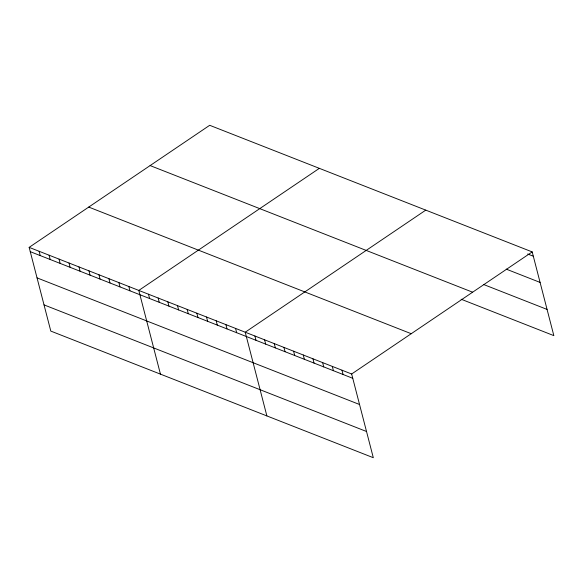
<?xml version="1.0" encoding="UTF-8"?>
<svg xmlns="http://www.w3.org/2000/svg" width="583" height="583" viewBox="0 0 583 583"><rect width="100%" height="100%" fill="white"/><g stroke="black" fill="none" stroke-linecap="round" stroke-linejoin="round"><path stroke-width="0.87" d="M29.15 247.367L351.651 373.995L373.302 457.706L50.801 331.086L29.15 247.367L209.698 125.294L532.199 251.914L553.85 335.633L461.131 299.225M319.346 168.341L138.798 290.421L160.449 374.14M425.772 210.128L245.224 332.208L266.876 415.919M351.651 373.995L532.199 251.914M527.666 253.999L533.314 256.214M506.226 269.127L540.091 282.42M483.38 284.417L547.073 309.42M150.115 165.579L472.616 292.2M88.733 207.082L411.234 333.709M30.265 251.674L352.766 378.294M37.042 277.88L359.543 404.5M44.024 304.88L366.525 431.5M341.973 370.19L343.088 374.49M332.303 366.394L333.41 370.693M322.625 362.597L323.74 366.896M312.947 358.8L314.062 363.1M303.277 354.996L304.384 359.296M293.599 351.199L294.714 355.499M283.928 347.402L285.036 351.702M274.25 343.598L275.365 347.905M264.573 339.802L265.688 344.101M254.902 336.005L256.01 340.304M235.554 328.404L236.662 332.711M225.876 324.607L226.991 328.907M216.198 320.81L217.313 325.11M206.528 317.014L207.635 321.313M196.85 313.209L197.965 317.516M187.172 309.413L188.287 313.712M177.502 305.616L178.609 309.916M167.824 301.819L168.939 306.119M158.153 298.015L159.261 302.322M148.476 294.218L149.591 298.518M128.828 286.508L129.943 290.808M118.866 282.595L119.974 286.894M108.897 278.681L110.005 282.981M98.928 274.768L100.043 279.068M88.959 270.855L90.073 275.154M78.989 266.941L80.104 271.241M69.02 263.028L70.135 267.327M59.058 259.114L60.166 263.414M49.089 255.201L50.196 259.501M39.119 251.28L40.227 255.587"/></g></svg>
